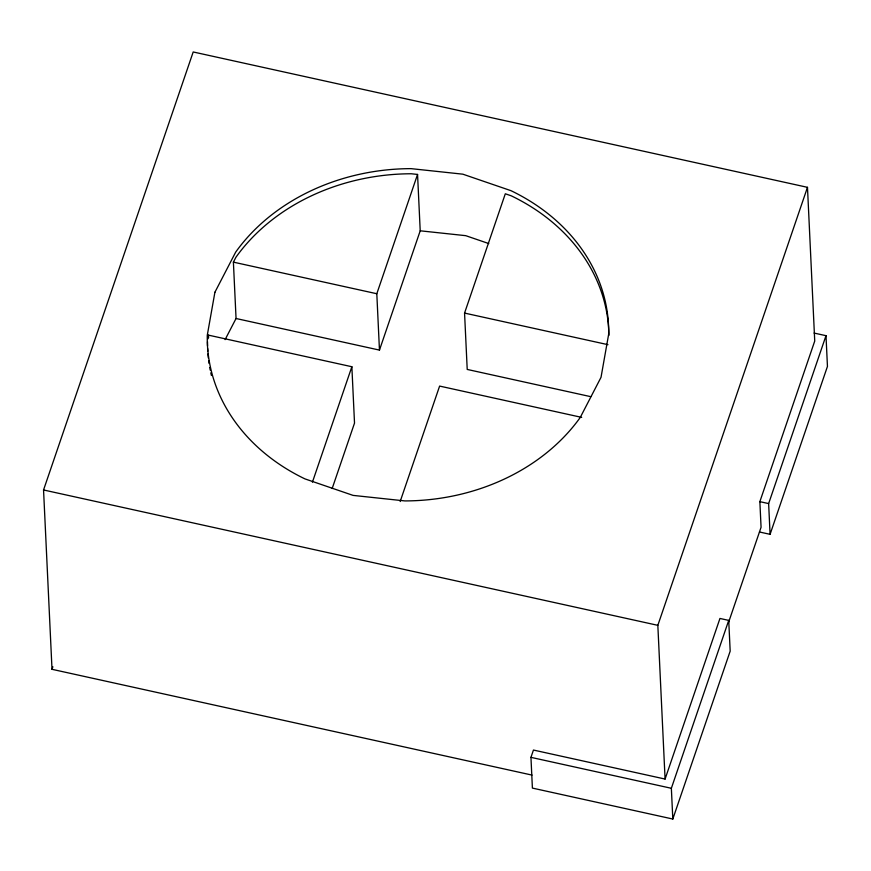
<?xml version="1.0" encoding="UTF-8"?>
<svg xmlns="http://www.w3.org/2000/svg" width="871" height="871" viewBox="0 0 871 871"><rect width="100%" height="100%" fill="white"/><g stroke="black" fill="none" stroke-linecap="round" stroke-linejoin="round"><path stroke-width="1.31" d="M207.755 339.069L208.452 335.139L351.862 366.735L354.519 423.099L332.167 488.522M532.007 775.092L52.01 669.309L43.55 489.97L193.199 51.966L807.482 187.33L814.733 341.051L759.86 501.652L761.069 527.271L728.613 622.253M52.01 669.309L52.881 666.75M312.417 482.186L351.862 366.735M236.052 318.503L379.462 350.098L376.805 293.734L417.557 174.44L411.243 173.764A200.776 166.056 -2.7 0 0 235.932 257.25L233.395 262.138L236.052 318.503L225.099 339.636M379.462 350.098L420.214 230.804L417.557 174.44M400.17 501.522L439.615 386.082L581.686 417.383M590.701 396.653L467.215 369.435L464.559 313.081L505.311 193.776L511.179 195.79A200.776 166.056 -2.7 0 1 608.905 335.389M530.951 757.356L533.444 750.051L665.085 779.055L719.947 618.454L728.722 620.392L730.181 651.138L672.815 819.034L532.399 788.092L530.951 757.356L671.356 788.288L672.815 819.034M665.085 779.055L657.834 625.334L807.482 187.33M671.356 788.288L728.722 620.392M759.49 531.996L770.084 534.326L768.636 503.59L826.002 335.683L814.08 333.06M770.084 534.326L827.45 366.43L826.002 335.683M420.214 230.804L465.735 235.671L488.773 243.564M233.395 262.138L376.805 293.734M464.559 313.081L607.958 344.676M759.86 501.652L768.636 503.59M43.55 489.97L657.834 625.334M208.452 335.139L208.583 337.817M211.413 375.488A200.776 166.056 -2.7 0 1 210.793 372.832M210.227 370.153A200.776 166.056 -2.7 0 1 209.715 367.464M209.04 363.414A200.776 166.056 -2.7 0 1 208.659 360.703M208.332 357.992A200.776 166.056 -2.7 0 1 207.94 353.92M207.755 351.198A200.776 166.056 -2.7 0 1 207.614 348.487M207.527 345.776A200.776 166.056 -2.7 0 1 207.505 341.726M214.908 292.242L207.276 335.259A200.776 166.056 -2.7 0 0 304.992 478.908L353.093 495.392L404.928 500.923A200.776 166.056 -2.7 0 0 580.249 417.449L601.023 377.328L608.644 334.312A200.776 166.056 -2.7 0 0 510.939 190.662L462.839 174.178L411.003 168.636A200.776 166.056 -2.7 0 0 235.682 252.122L214.908 292.242"/></g></svg>
